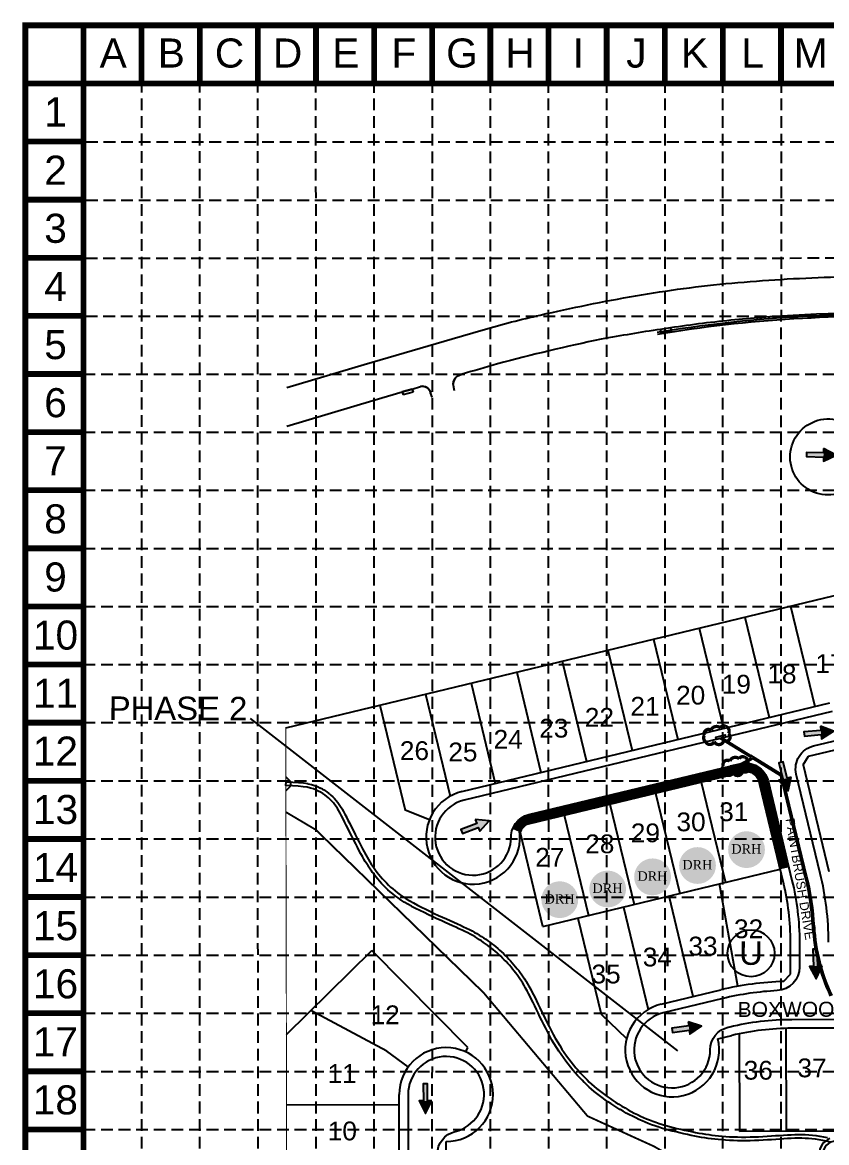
# Model space of a CAD drawing. Header units: feet. Extents: x 9681 to 12164, y 9191 to 13159.
# Drawn here: x 9681 to 10538, y 11966 to 13159 of the extents above; entities that cross this region are included whole.
import ezdxf
from ezdxf.enums import TextEntityAlignment as Align

# ---------------------------------------------------------------- set-up
doc = ezdxf.new("R2010")
doc.units = ezdxf.units.FT
doc.header["$MEASUREMENT"] = 0
for name, pattern in [('CENTER2', [1.125, 0.75, -0.125, 0.125, -0.125]), ('DASHED', [0.75, 0.5, -0.25]), ('HIDDEN2', [0.1875, 0.125, -0.0625])]:
    doc.linetypes.add(name, pattern=pattern)
for name, color, linetype in [('2BLOCKNO', 15, 'Continuous'), ('2LOT', 15, 'Continuous'), ('2LOTNO', 15, 'Continuous'), ('2PHASELINE', 15, 'Continuous'), ('2PVMT', 15, 'Continuous'), ('2ROW', 15, 'Continuous'), ('2SD', 15, 'Continuous'), ('2SD-INLET', 15, 'Continuous'), ('2STNM', 15, 'Continuous'), ('ARROW', 7, 'Continuous'), ('BASE', 7, 'Continuous'), ('CL CREEK-REALIGN', 5, 'CENTER2'), ('CREEKCONT-MJR', 2, 'Continuous'), ('CREEKCONT-MNR', 3, 'Continuous'), ('DRH LOTS', 1, 'Continuous'), ('EROSION BLANKET', 84, 'Continuous'), ('EX-TxDOT-SD', 15, 'HIDDEN2'), ('GRID', 254, 'DASHED'), ('LEGEND', 7, 'Continuous'), ('LND-WALK', 2, 'Continuous'), ('PHASES', 7, 'Continuous'), ('XCONC', 15, 'Continuous')]:
    doc.layers.add(name, color=color, linetype=linetype)
doc.styles.add('DRHorton', font='dutcheb.ttf')
doc.styles.get("Standard").update_dxf_attribs({"font": 'ARIAL.TTF'})

# ---------------------------------------------------------------- blocks, each defined once
blk = doc.blocks.new('arrow')
blk.add_lwpolyline([(-67, -25.4), (-59.3, -25.4), (-59.6, -56.1), (-51.9, -56.2), (-51.6, -25.5), (-44, -25.5), (-55.3, -2.4), (-67, -25.4)], close=True)
at = {"color": 254}
for points in [[(-44, -25.5), (-67, -25.4), (-55.3, -2.4), (-67, -25.4)], [(-59.6, -56.1), (-51.9, -56.2), (-59.3, -25.4), (-51.6, -25.5)]]:
    blk.add_solid(points, dxfattribs=at)

msp = doc.modelspace()

# ---------------------------------------------------------------- hatches: boundary and pattern name
h = msp.add_hatch(color=1)
h.paths.add_polyline_path([(10472.1, 12277.9, 1), (10432.9, 12277.9, 1)])
h.paths.add_polyline_path([(10434.8, 12269.8), (10469.8, 12269.8), (10469.8, 12287.2), (10434.8, 12287.2)], flags=24)
h = msp.add_hatch(color=1)
h.paths.add_polyline_path([(10419.9, 12261, 1), (10380.7, 12261, 1)])
h.paths.add_polyline_path([(10382.6, 12252.9), (10417.6, 12252.9), (10417.6, 12270.3), (10382.6, 12270.3)], flags=24)
h = msp.add_hatch(color=1)
h.paths.add_polyline_path([(10372.1, 12248.9, 1), (10332.8, 12248.9, 1)])
h.paths.add_polyline_path([(10334.8, 12240.9), (10369.8, 12240.9), (10369.8, 12258.2), (10334.8, 12258.2)], flags=24)
h = msp.add_hatch(color=1)
h.paths.add_polyline_path([(10324.2, 12236, 1), (10285, 12236, 1)])
h.paths.add_polyline_path([(10286.9, 12227.9), (10322, 12227.9), (10322, 12245.3), (10286.9, 12245.3)], flags=24)
h = msp.add_hatch(color=1)
h.paths.add_polyline_path([(10273.2, 12224.6, 1), (10234, 12224.6, 1)])
h.paths.add_polyline_path([(10235.9, 12216.5), (10271, 12216.5), (10271, 12233.9), (10235.9, 12233.9)], flags=24)

# ---------------------------------------------------------------- linework, layer by layer
at = {"layer": '2BLOCKNO', "color": 7, "linetype": 'Continuous'}
msp.add_circle((10457.3, 12167.5), 25, dxfattribs=at)
at = {"layer": '2LOT', "color": 7, "linetype": 'Continuous'}
for p, q in [((9961.7, 12407.6), (10565.5, 12553.4)), ((10499.3, 12537.4), (10525.1, 12430.5)), ((10450.7, 12525.7), (10476.5, 12418.7)), ((10402.1, 12513.9), (10427.9, 12407)), ((10353.5, 12502.2), (10379.3, 12395.3)), ((10304.9, 12490.5), (10330.7, 12383.5)), ((10256.3, 12478.7), (10282.1, 12371.8)), ((10207.7, 12467), (10233.5, 12360.1)), ((10159.1, 12455.3), (10184.9, 12348.3)), ((10110.5, 12443.5), (10136.7, 12334.8)), ((10061.9, 12431.7), (10088.9, 12319.9)), ((10404.2, 12349.8), (10430, 12242.9)), ((10355.6, 12338.1), (10381.4, 12231.2)), ((10114.7, 12309.6), (10088.9, 12319.9)), ((10307, 12326.4), (10332.8, 12219.4)), ((10258.4, 12314.6), (10284.2, 12207.7)), ((10235.6, 12196), (10209.8, 12302.9)), ((10235.6, 12196), (10488.3, 12257)), ((10443.4, 12132.4), (10423.7, 12241.4)), ((10395.8, 12121.5), (10370, 12228.4)), ((10321.4, 12216.7), (10347.7, 12107.6)), ((10272.8, 12205), (10297.5, 12102.7)), ((9962.4, 12080.8), (10053.4, 12170.6)), ((10155.5, 12067.2), (10053.4, 12170.6)), ((10069.4, 12063.1), (9988.4, 12106.4)), ((10297.5, 12102.7), (10324.7, 12076.6)), ((10444.6, 12081.7), (10444.9, 11977.5)), ((10494.9, 11977.6), (10494.6, 12087.6)), ((10153.4, 12062.5), (10155.5, 12067.2)), ((10092.2, 12046.5), (10069.4, 12063.1)), ((10082.6, 12006), (9962.6, 12005.8)), ((10754.5, 11978.3), (10444.9, 11977.5))]:
    msp.add_line(p, q, dxfattribs=at)
at = {"layer": '2PHASELINE', "color": 7, "linetype": 'Continuous', "const_width": 1, "elevation": 8, "flags": 128}
msp.add_lwpolyline([(9965, 10847.4), (9961.7, 12407.6), (10565.5, 12553.4), (10586.1, 12556.6), (10574.4, 12631.6), (10621.1, 12837.4, -0.039796), (10908.4, 12796), (11035.8, 12767.1)], format="xyb", dxfattribs=at)
at = {"layer": '2PVMT', "color": 7, "linetype": 'Continuous'}
for points in [[(10591.9, 12708.5), (10659.5, 12704.1, -0.039303), (10724.1, 12694.7), (10995.2, 12633.3), (10988.3, 12603), (10717.2, 12664.5, 0.039303), (10657.5, 12673.2), (10589.8, 12677.6, 0.229353), (10569.7, 12669.3, -2.888339), (10572.8, 12719.3, 0.230603), (10591.9, 12708.5)], [(10543.6, 12425.2), (10151.7, 12330.5, 2.057399), (10201.7, 12291.1)], [(10539.9, 12179.3, 0.058622), (10531.1, 12252.5), (10505.5, 12358.4, -0.414214), (10523.9, 12388.5), (10550.9, 12395, -0.115442)], [(10201.7, 12289.1, -0.3684), (10220.8, 12315.3), (10445.2, 12369.5, -0.414214), (10475.4, 12351.1), (10500.9, 12245.2, -0.058622), (10508.9, 12179.2), (10508.9, 12152.8, -0.400085), (10485.2, 12127.7, 0.046469), (10427.3, 12119.3), (10363.8, 12104, 2.057399), (10413.8, 12064.5, -0.345849), (10432.9, 12088.8), (10434.6, 12089.2, -0.058622), (10500.6, 12097.1), (10709.6, 12097.7)], [(10123.2, 11953.4, -0.345849), (10142.2, 11977.7, 2.057399), (10092, 12016.9), (10093.3, 11411.6, -0.414214)]]:
    msp.add_lwpolyline(points, format="xyb", dxfattribs=at)
msp.add_lwpolyline([(10591.9, 12708.5), (10659.5, 12704.1, -0.039303), (10724.1, 12694.7), (10995.2, 12633.3), (10988.3, 12603), (10717.2, 12664.5, 0.039303), (10657.5, 12673.2), (10589.8, 12677.6, 0.229353), (10569.7, 12669.3, -2.888339), (10572.8, 12719.3, 0.230603), (10591.9, 12708.5)], format="xyb", close=True, dxfattribs=at)
at = {"layer": '2ROW', "color": 7, "linetype": 'Continuous'}
for p, q in [((10149.4, 12339.8), (10541.4, 12434.4)), ((10512.9, 12368.4), (10518.4, 12377.4)), ((10518.4, 12377.4), (10553.1, 12385.8)), ((10512.9, 12368.4), (10540.3, 12254.7)), ((10209.8, 12302.9), (10455.2, 12362.2)), ((10455.2, 12362.2), (10464.3, 12356.6)), ((10464.3, 12356.6), (10491.7, 12243)), ((10499.5, 12145.1), (10499.4, 12179.2)), ((10492, 12137.5), (10499.5, 12145.1)), ((10361.6, 12113.2), (10425.1, 12128.6)), ((10421.9, 12076.4), (10436.8, 12080)), ((10709.7, 12088.2), (10500.6, 12087.6)), ((10083.8, 11403.5), (10082.5, 12016.9)), ((10133.2, 11693.6), (10132.6, 11967))]:
    msp.add_line(p, q, dxfattribs=at)
for centre, radius, start, end in [((10161.2, 12291.2), 50, 103.5737, 13.5737), ((10224.4, 12178.5), 275, 0.154, 13.5737), ((10501.4, 11812.6), 325, 91.6525, 103.5737), ((10373.3, 12064.6), 50, 103.5737, 13.5737), ((10501.4, 11812.6), 275, 90.154, 103.5737), ((10132.5, 12017), 50, 270.1215, 180.1215)]:
    msp.add_arc(centre, radius, start, end, dxfattribs=at)
at = {"layer": '2SD', "color": 7, "linetype": 'Continuous'}
for p, q in [((10456.4, 12376.7), (10424.3, 12396.4)), ((10457.1, 12378), (10426.3, 12396.9)), ((10445.3, 12369.1), (10457.7, 12375.8)), ((10456.3, 12376.6), (10457.2, 12378.1)), ((10457.7, 12375.8), (10456.3, 12376.6)), ((10490.6, 12357.7), (10457.2, 12378.1)), ((10445.7, 12367.6), (10459.2, 12374.9)), ((10489.1, 12356.6), (10459.2, 12374.9)), ((10515.1, 12248.7), (10489.1, 12356.6)), ((10516.9, 12249.1), (10490.6, 12357.7))]:
    msp.add_line(p, q, dxfattribs=at)
for centre, radius, start, end in [((10224.4, 12178.5), 299.1, 3.3078, 13.5737), ((10224.4, 12178.5), 300.9, 3.3078, 13.5737), ((10723.5, 12207.3), 200.9, 183.3078, 205.154), ((10723.5, 12207.3), 199.1, 183.3078, 205.154)]:
    msp.add_arc(centre, radius, start, end, dxfattribs=at)
at = {"layer": '2SD-INLET', "color": 7, "linetype": 'Continuous'}
for points in [[(10420.4, 12395.4), (10419.8, 12397.9), (10429.6, 12400.2), (10430.2, 12397.8)], [(10436.1, 12364.7), (10435.5, 12367.2), (10445.2, 12369.5), (10445.8, 12367.1)]]:
    msp.add_lwpolyline(points, close=True, dxfattribs=at)
at = {"layer": 'BASE', "color": 9}
msp.add_line((9746.2, 13094.2), (12099, 13094.2), dxfattribs=at)
at = {"layer": 'BASE', "const_width": 6.19}
for points in [[(9746.2, 13156.1), (9684.3, 13156.1)], [(9746.2, 13156.1), (9746.2, 13094.2)], [(9808.1, 13156.1), (9808.1, 13094.2)], [(9870.1, 13156.1), (9870.1, 13094.2)], [(9932, 13156.1), (9932, 13094.2)], [(9993.9, 13156.1), (9993.9, 13094.2)], [(10055.8, 13156.1), (10055.8, 13094.2)], [(10117.7, 13156.1), (10117.7, 13094.2)], [(10179.6, 13156.1), (10179.6, 13094.2)], [(10241.5, 13156.1), (10241.5, 13094.2)], [(10303.5, 13156.1), (10303.5, 13094.2)], [(10365.4, 13156.1), (10365.4, 13094.2)], [(10427.3, 13156.1), (10427.3, 13094.2)], [(10489.2, 13156.1), (10489.2, 13094.2)], [(9746.2, 13094.2), (9684.3, 13094.2)], [(9746.2, 13032.3), (9684.3, 13032.3)], [(9746.2, 12970.4), (9684.3, 12970.4)], [(9746.2, 12908.5), (9684.3, 12908.5)], [(9746.2, 12846.6), (9684.3, 12846.6)], [(9746.2, 12784.6), (9684.3, 12784.6)], [(9746.2, 12722.7), (9684.3, 12722.7)], [(9746.2, 12660.8), (9684.3, 12660.8)], [(9746.2, 12598.9), (9684.3, 12598.9)], [(9746.2, 12537), (9684.3, 12537)], [(9746.2, 12475.1), (9684.3, 12475.1)], [(9746.2, 12413.2), (9684.3, 12413.2)], [(9746.2, 12351.2), (9684.3, 12351.2)], [(9746.2, 12289.3), (9684.3, 12289.3)], [(9746.2, 12227.4), (9684.3, 12227.4)], [(9746.2, 12165.5), (9684.3, 12165.5)], [(9746.2, 12103.6), (9684.3, 12103.6)], [(9746.2, 12041.7), (9684.3, 12041.7)], [(9746.2, 11979.8), (9684.3, 11979.8)]]:
    msp.add_lwpolyline(points, dxfattribs=at)
for points in [[(12160.9, 9193.6), (12160.9, 13156.1), (9684.3, 13156.1), (9684.3, 9193.6)], [(12099, 9255.5), (12099, 13094.2), (9746.2, 13094.2), (9746.2, 9255.5)]]:
    msp.add_lwpolyline(points, close=True, dxfattribs=at)
at = {"layer": 'CL CREEK-REALIGN', "color": 5, "linetype": 'Continuous', "lineweight": 30, "const_width": 2}
msp.add_lwpolyline([(11909.4, 11589), (11854.7, 11604.7), (11688.5, 11571.7), (11650.2, 11570.1), (11556.2, 11535.8), (11551.5, 11535.7), (11432.5, 11519.6), (11073.9, 11514.4), (10978, 11522.3), (10943.8, 11543.4), (10913.9, 11563), (10884.3, 11581.6), (10759.6, 11679.1), (10683.6, 11743.6), (10623.8, 11836.1), (10416.8, 11925.3), (10354.1, 11961.7), (10283.2, 11994), (10172.4, 12125.5), (9993.8, 12299), (9961.9, 12317.9)], dxfattribs=at)
at = {"layer": 'CREEKCONT-MJR', "color": 5, "linetype": 'Continuous'}
msp.add_arc((10547.3, 11953.8, 790), 17.4, 111.0029, 180.3684, dxfattribs=at)
at = {"layer": 'CREEKCONT-MNR', "color": 5, "linetype": 'Continuous'}
msp.add_arc((10547.4, 11953.7, 789), 13.5, 0.2612, 180.2612, dxfattribs=at)
at = {"layer": 'EROSION BLANKET', "const_width": 10}
msp.add_lwpolyline([(10493.2, 12258.1), (10485.6, 12292.1), (10472.5, 12343), (10469.8, 12352.7), (10465.1, 12359.8), (10459.7, 12363.8), (10450.2, 12365.7), (10444.1, 12364.6), (10270.9, 12322.3), (10226.4, 12311.7), (10218.8, 12309.5), (10214.4, 12307.3), (10210.1, 12302.9), (10207.9, 12297.9)], dxfattribs=at)
at = {"layer": 'EX-TxDOT-SD', "color": 7, "linetype": 'Continuous'}
for radius, start in [(1430, 87.6533), (1428, 87.6521)]:
    msp.add_arc((10590.8, 11418), radius, start, 99.4012, dxfattribs=at)
at = {"layer": 'GRID', "color": 253, "linetype": 'DASHED', "ltscale": 25}
for p, q in [((9808.7, 9503.2), (9808.4, 13091.9)), ((9870.9, 9503.2), (9870.1, 13091.9)), ((10056.2, 9503.1), (10055.9, 13092.1)), ((10117.7, 9503.1), (10117.9, 13092)), ((10242.3, 9503.1), (10241.6, 13091.8)), ((9932.6, 9503.2), (9932, 13091.7)), ((9994.9, 9503.2), (9993.9, 13091.6)), ((10180.1, 9503.1), (10179.8, 13091.7)), ((10303.7, 9503.1), (10303.7, 13091.8)), ((10365.8, 9503.1), (10365.7, 13091.7)), ((10427.3, 9503.1), (10427.4, 13091.7)), ((10489.2, 9503.1), (10489.6, 13091.6)), ((9749, 13031.9), (12098, 13032.2)), ((9749, 12969.8), (12098, 12970.3)), ((9748.6, 12908.1), (12099, 12908.5)), ((9748.6, 12846.2), (12099, 12846.6)), ((9746.2, 12784.6), (12099, 12784.6)), ((9746.2, 12722.7), (12099, 12722.7)), ((9746.2, 12660.8), (12099, 12660.8)), ((9746.2, 12598.9), (12099, 12598.9)), ((9746.2, 12537), (12099, 12537)), ((9746.2, 12475.1), (12099, 12475.1)), ((9746.2, 12413.2), (12099, 12413.2)), ((9746.2, 12351.2), (12099, 12351.2)), ((9746.2, 12289.3), (12099, 12289.3)), ((9746.2, 12227.4), (12099, 12227.4)), ((9746.2, 12165.5), (12099, 12165.5)), ((9746.2, 12103.6), (12099, 12103.6)), ((9746.2, 12041.7), (12099, 12041.7)), ((9746.2, 11979.8), (12099, 11979.8))]:
    msp.add_line(p, q, dxfattribs=at)
at = {"layer": 'LEGEND', "color": 170, "ltscale": 100, "const_width": 3.48}
for points in [[(10414.7, 12405.1, 0.520567), (10414.7, 12405.1, 0.765195), (10407.7, 12399.8, 0.417879), (10409, 12392.8, 0.6649), (10418.1, 12393.1, 0.744833), (10428.2, 12394.1, 0.975642), (10433.2, 12401.6, 0.520567), (10430.3, 12409.1, 0.520567), (10424.7, 12407.5, 0.540264), (10414.7, 12405.1)], [(10434.8, 12372.2, 0.520567), (10434.8, 12372.2, 0.765195), (10427.8, 12366.9, 0.417879), (10429.1, 12359.8, 0.6649), (10438.2, 12360.1, 0.744833), (10448.3, 12361.1, 0.975642), (10453.3, 12368.7, 0.520567), (10450.4, 12376.2, 0.520567), (10444.8, 12374.6, 0.540264), (10434.8, 12372.2)]]:
    msp.add_lwpolyline(points, format="xyb", close=True, dxfattribs=at)
at = {"layer": 'LND-WALK', "color": 7, "linetype": 'Continuous'}
msp.add_lwpolyline([(9961.9, 12355.6), (9966.9, 12350.6), (9966.9, 12345.6), (9961.9, 12340.6)], dxfattribs=at)
msp.add_lwpolyline([(10541.7, 11966.3), (10537.7, 11967.2), (10533.8, 11968.1), (10529.8, 11968.8), (10525.9, 11969.4), (10522.2, 11969.8), (10518.5, 11970.1), (10514.9, 11970.3), (10511.3, 11970.4), (10507.6, 11970.5), (10503.9, 11970.4), (10500.1, 11970.2), (10496.2, 11970), (10492.2, 11969.8), (10488, 11969.5), (10483.7, 11969.2), (10479.2, 11968.9, -0.000845), (10479.2, 11968.9), (10474.7, 11968.6, -0.001582), (10474.7, 11968.6), (10470.2, 11968.3, -0.002315), (10470.2, 11968.3), (10465.6, 11968.1, -0.003065), (10465.6, 11968.1), (10461, 11967.9, -0.003681), (10461, 11967.9), (10456.4, 11967.8, -0.003669), (10456.4, 11967.8), (10451.8, 11967.7, -0.003534), (10451.8, 11967.7), (10447.3, 11967.7, -0.003445), (10447.3, 11967.7), (10442.8, 11967.8, -0.0034), (10442.8, 11967.8), (10438.5, 11968, -0.003403), (10438.5, 11968), (10434.2, 11968.2, -0.003457), (10434.2, 11968.2), (10430.1, 11968.4, -0.003573), (10430.1, 11968.4), (10426.2, 11968.7, -0.003761), (10426.2, 11968.7), (10422.4, 11969, -0.003962), (10422.4, 11969), (10418.7, 11969.4, -0.004055), (10418.7, 11969.4), (10415.2, 11969.8, -0.00401), (10415.1, 11969.8), (10411.7, 11970.3, -0.00382), (10411.6, 11970.3), (10408.2, 11970.8, -0.003495), (10408.2, 11970.8), (10404.7, 11971.4, -0.003059), (10404.6, 11971.4), (10401.1, 11972.1, -0.002549), (10401.1, 11972.1), (10397.4, 11972.8, -0.002101), (10397.4, 11972.8), (10393.6, 11973.5, -0.002056), (10393.6, 11973.5), (10389.6, 11974.4, -0.002155), (10389.6, 11974.4), (10385.6, 11975.2, -0.002305), (10385.6, 11975.2), (10381.6, 11976.1, -0.002509), (10381.6, 11976.1), (10377.5, 11977.1, -0.002778), (10377.5, 11977.1), (10373.5, 11978.1, -0.003124), (10373.4, 11978.1), (10369.5, 11979.1, -0.00357), (10369.5, 11979.2), (10365.6, 11980.2, -0.004093), (10365.6, 11980.2), (10361.9, 11981.3, -0.004482), (10361.8, 11981.3), (10358.3, 11982.5, -0.004777), (10358.2, 11982.5), (10354.7, 11983.6, -0.005002), (10354.7, 11983.7), (10351.3, 11984.9, -0.005142), (10351.2, 11984.9), (10347.9, 11986.2, -0.005189), (10347.8, 11986.2), (10344.5, 11987.5, -0.005136), (10344.5, 11987.6), (10341.2, 11989, -0.004988), (10341.2, 11989), (10337.9, 11990.5, -0.004758), (10337.8, 11990.5), (10334.5, 11992.1, -0.004526), (10334.5, 11992.1), (10331.1, 11993.8, -0.00434), (10331.1, 11993.8), (10327.8, 11995.5, -0.004195), (10327.7, 11995.5), (10324.4, 11997.3, -0.004089), (10324.4, 11997.3), (10321.1, 11999.2, -0.004017), (10321, 11999.2), (10317.8, 12001.2, -0.00398), (10317.7, 12001.2), (10314.5, 12003.1, -0.003976), (10314.4, 12003.2), (10311.2, 12005.2, -0.004005), (10311.2, 12005.2), (10308, 12007.3, -0.004058), (10308, 12007.3), (10304.9, 12009.4, -0.004127), (10304.9, 12009.4), (10301.8, 12011.5, -0.004209), (10301.8, 12011.5), (10298.8, 12013.7, -0.004307), (10298.8, 12013.7), (10295.9, 12015.9, -0.00442), (10295.9, 12015.9), (10293, 12018.1, -0.004551), (10293, 12018.2), (10290.2, 12020.4, -0.004701), (10290.2, 12020.4), (10287.5, 12022.7, -0.004895), (10287.5, 12022.7), (10284.9, 12025, -0.005167), (10284.8, 12025), (10282.3, 12027.3, -0.005376), (10282.3, 12027.4), (10279.8, 12029.7, -0.005482), (10279.7, 12029.8), (10277.3, 12032.2, -0.005481), (10277.3, 12032.2), (10274.8, 12034.7, -0.005377), (10274.8, 12034.8), (10272.4, 12037.4, -0.00518), (10272.4, 12037.4), (10270, 12040.1, -0.004904), (10269.9, 12040.2), (10267.5, 12043, -0.004636), (10267.5, 12043.1), (10265, 12046.1, -0.004623), (10265, 12046.1), (10262.5, 12049.2, -0.0047), (10262.5, 12049.3), (10260, 12052.5, -0.0048), (10260, 12052.6), (10257.5, 12056, -0.004922), (10257.5, 12056), (10255, 12059.6, -0.005065), (10255, 12059.6), (10252.5, 12063.3, -0.005228), (10252.5, 12063.3), (10250.1, 12067.1, -0.005409), (10250.1, 12067.1), (10247.7, 12071, -0.005421), (10247.7, 12071.1), (10245.3, 12075.1, -0.004736), (10245.3, 12075.1), (10243.1, 12079.2, -0.003959), (10243, 12079.2), (10240.8, 12083.4, -0.003258), (10240.8, 12083.4), (10238.7, 12087.6, -0.002609), (10238.6, 12087.6), (10236.6, 12091.7, -0.001991), (10236.5, 12091.7), (10234.5, 12095.9, -0.001384), (10234.5, 12095.9), (10232.5, 12099.9, -0.000766), (10232.5, 12099.9), (10230.6, 12103.9), (10228.8, 12107.7), (10227, 12111.4), (10225.3, 12114.9), (10223.6, 12118.3), (10221.9, 12121.6), (10220.3, 12124.7), (10218.8, 12127.6), (10217.2, 12130.4), (10215.7, 12133.1), (10214.2, 12135.5), (10212.7, 12137.9), (10211.2, 12140.2), (10209.7, 12142.4), (10208.2, 12144.5), (10206.6, 12146.6), (10205, 12148.6), (10203.4, 12150.7), (10201.7, 12152.7), (10200, 12154.7), (10198.2, 12156.7), (10196.4, 12158.6), (10194.5, 12160.5), (10192.7, 12162.4), (10190.7, 12164.3), (10188.8, 12166.1), (10186.9, 12167.8), (10184.9, 12169.6), (10182.9, 12171.2), (10180.8, 12172.9), (10178.8, 12174.5), (10176.7, 12176.1), (10174.6, 12177.6), (10172.4, 12179.1), (10170.3, 12180.6), (10168, 12182), (10165.7, 12183.5), (10163.4, 12184.9), (10160.9, 12186.3), (10158.2, 12187.8), (10155.5, 12189.2), (10152.6, 12190.7), (10149.5, 12192.1), (10146.2, 12193.7), (10142.8, 12195.2), (10139.2, 12196.9), (10135.4, 12198.6), (10131.4, 12200.4, -0.000358), (10131.4, 12200.4), (10127.2, 12202.3, -0.000766), (10127.2, 12202.3), (10122.8, 12204.3, -0.001202), (10122.8, 12204.3), (10118.2, 12206.4, -0.001657), (10118.2, 12206.4), (10113.6, 12208.5, -0.002152), (10113.6, 12208.6), (10109, 12210.8, -0.002723), (10109, 12210.8), (10104.5, 12213, -0.003415), (10104.4, 12213), (10100, 12215.3, -0.004291), (10100, 12215.3), (10095.8, 12217.5, -0.005446), (10095.7, 12217.6), (10091.7, 12219.8, -0.006797), (10091.7, 12219.8), (10088, 12222, -0.007536), (10088, 12222), (10084.6, 12224.2, -0.007993), (10084.5, 12224.2), (10081.4, 12226.4, -0.008317), (10081.3, 12226.4), (10078.4, 12228.6, -0.008458), (10078.4, 12228.6), (10075.7, 12230.7, -0.008371), (10075.6, 12230.8), (10073.1, 12232.9, -0.008027), (10073, 12233), (10070.6, 12235.1, -0.007417), (10070.6, 12235.2), (10068.3, 12237.4, -0.00667), (10068.2, 12237.4), (10066, 12239.6, -0.006247), (10066, 12239.7), (10063.8, 12241.9, -0.005947), (10063.8, 12242), (10061.7, 12244.3, -0.00567), (10061.7, 12244.3), (10059.7, 12246.6, -0.005416), (10059.7, 12246.6), (10057.8, 12248.9, -0.005183), (10057.8, 12249), (10056, 12251.3, -0.004972), (10056, 12251.3), (10054.2, 12253.6, -0.004783), (10054.2, 12253.6), (10052.6, 12255.9, -0.004726), (10052.5, 12255.9), (10051, 12258.1, -0.005029), (10050.9, 12258.2), (10049.4, 12260.4, -0.005184), (10049.4, 12260.5), (10047.9, 12262.8, -0.005051), (10047.9, 12262.8), (10046.4, 12265.2, -0.004666), (10046.4, 12265.3), (10044.9, 12267.8, -0.004102), (10044.9, 12267.8), (10043.4, 12270.6, -0.003444), (10043.3, 12270.6), (10041.7, 12273.6, -0.002769), (10041.7, 12273.6), (10040, 12276.8, -0.00211), (10040, 12276.8), (10038.1, 12280.4, -0.001499), (10038.1, 12280.4), (10036.2, 12284.1, -0.001046), (10036.2, 12284.2), (10034.2, 12288.1, -0.000703), (10034.2, 12288.1), (10032.2, 12292.1, -0.00042), (10032.2, 12292.1), (10030.1, 12296.1), (10028.2, 12300.1), (10026.2, 12303.9), (10024.4, 12307.5), (10022.7, 12310.8), (10021.2, 12313.9), (10019.7, 12316.7), (10018.2, 12319.2), (10016.8, 12321.6), (10015.4, 12323.8), (10013.9, 12325.8), (10012.4, 12327.8), (10010.8, 12329.6), (10009, 12331.4), (10007.2, 12333.1), (10005.3, 12334.7), (10003.2, 12336.2), (10001.1, 12337.7), (9998.8, 12339), (9996.4, 12340.3), (9993.9, 12341.5), (9991.1, 12342.6), (9988, 12343.5), (9984.4, 12344.3), (9980.1, 12345), (9975, 12345.5), (9968.9, 12345.9), (9961.9, 12346.1), (9962, 12350.1), (9969.1, 12349.9, -0.008799), (9969.2, 12349.9), (9975.3, 12349.5, -0.011007), (9975.3, 12349.5), (9980.5, 12349, -0.013524), (9980.6, 12349), (9985.1, 12348.3, -0.016061), (9985.2, 12348.2), (9989, 12347.4, -0.018015), (9989.1, 12347.3), (9992.4, 12346.4, -0.018488), (9992.5, 12346.3), (9995.4, 12345.2, -0.016627), (9995.5, 12345.1), (9998.1, 12343.9, -0.013245), (9998.2, 12343.9), (10000.7, 12342.6, -0.012623), (10000.8, 12342.5), (10003.2, 12341.1, -0.012872), (10003.3, 12341), (10005.5, 12339.5, -0.013056), (10005.6, 12339.5), (10007.7, 12337.9, -0.013168), (10007.8, 12337.8), (10009.8, 12336.1, -0.013205), (10009.9, 12336.1), (10011.8, 12334.3, -0.013166), (10011.9, 12334.2), (10013.7, 12332.4, -0.013051), (10013.7, 12332.3), (10015.4, 12330.4, -0.012796), (10015.5, 12330.3), (10017.1, 12328.3, -0.011987), (10017.1, 12328.2), (10018.7, 12326.1, -0.010601), (10018.7, 12326), (10020.2, 12323.7, -0.008862), (10020.2, 12323.7), (10021.7, 12321.3, -0.00698), (10021.7, 12321.2), (10023.2, 12318.6, -0.005135), (10023.2, 12318.6), (10024.7, 12315.7, -0.003451), (10024.7, 12315.7), (10026.3, 12312.7, -0.001996), (10026.3, 12312.6), (10028, 12309.3, -0.000895), (10028, 12309.3), (10029.8, 12305.7, -0.000402), (10029.8, 12305.7), (10031.7, 12301.9), (10033.7, 12297.9), (10035.7, 12293.9), (10037.8, 12289.9), (10039.8, 12286), (10041.7, 12282.2), (10043.5, 12278.7), (10045.2, 12275.5), (10046.9, 12272.5), (10048.4, 12269.8), (10049.9, 12267.3), (10051.3, 12264.9), (10052.8, 12262.6), (10054.3, 12260.4), (10055.8, 12258.2), (10057.4, 12256), (10059.1, 12253.7), (10060.9, 12251.5), (10062.8, 12249.2), (10064.7, 12246.9), (10066.8, 12244.7), (10068.9, 12242.4), (10071, 12240.2), (10073.3, 12238.1), (10075.7, 12236), (10078.2, 12233.9), (10080.8, 12231.8), (10083.7, 12229.7), (10086.8, 12227.6), (10090.1, 12225.4), (10093.7, 12223.3), (10097.7, 12221.1), (10101.9, 12218.8), (10106.2, 12216.6), (10110.8, 12214.4), (10115.3, 12212.2), (10119.9, 12210), (10124.4, 12207.9), (10128.8, 12205.9), (10133, 12204.1), (10137, 12202.3), (10140.8, 12200.5, -0.00062), (10140.8, 12200.5), (10144.5, 12198.9, -0.001221), (10144.5, 12198.9), (10147.9, 12197.3, -0.001907), (10147.9, 12197.3), (10151.2, 12195.8, -0.002681), (10151.2, 12195.8), (10154.3, 12194.3, -0.003549), (10154.3, 12194.2), (10157.3, 12192.8, -0.004381), (10157.3, 12192.8), (10160.1, 12191.3, -0.004729), (10160.1, 12191.3), (10162.8, 12189.8, -0.004893), (10162.8, 12189.8), (10165.4, 12188.4, -0.004981), (10165.4, 12188.4), (10167.8, 12186.9, -0.004978), (10167.8, 12186.9), (10170.2, 12185.4, -0.004874), (10170.2, 12185.4), (10172.5, 12183.9, -0.004664), (10172.5, 12183.9), (10174.7, 12182.4, -0.004351), (10174.7, 12182.4), (10176.9, 12180.9, -0.004038), (10176.9, 12180.9), (10179.1, 12179.3, -0.004048), (10179.1, 12179.3), (10181.2, 12177.7, -0.004145), (10181.2, 12177.7), (10183.3, 12176, -0.004239), (10183.3, 12176), (10185.4, 12174.3, -0.004329), (10185.4, 12174.3), (10187.5, 12172.6, -0.004415), (10187.5, 12172.6), (10189.5, 12170.8, -0.004497), (10189.5, 12170.8), (10191.5, 12169, -0.004573), (10191.5, 12169), (10193.5, 12167.2, -0.004611), (10193.5, 12167.2), (10195.4, 12165.3, -0.004517), (10195.5, 12165.3), (10197.4, 12163.3, -0.004408), (10197.4, 12163.3), (10199.3, 12161.4, -0.004318), (10199.3, 12161.3), (10201.1, 12159.4, -0.004247), (10201.1, 12159.3), (10202.9, 12157.3, -0.004194), (10203, 12157.3), (10204.7, 12155.3, -0.00416), (10204.7, 12155.3), (10206.5, 12153.2, -0.004144), (10206.5, 12153.2), (10208.1, 12151.1, -0.004227), (10208.2, 12151.1), (10209.8, 12149, -0.00461), (10209.8, 12149), (10211.4, 12146.9, -0.004975), (10211.4, 12146.9), (10213, 12144.7, -0.00522), (10213, 12144.7), (10214.5, 12142.4, -0.005338), (10214.6, 12142.4), (10216.1, 12140.1, -0.005334), (10216.1, 12140.1), (10217.6, 12137.7, -0.005218), (10217.7, 12137.6), (10219.2, 12135.1, -0.005009), (10219.2, 12135.1), (10220.7, 12132.4, -0.004624), (10220.7, 12132.4), (10222.3, 12129.5, -0.003837), (10222.3, 12129.5), (10223.9, 12126.5, -0.003048), (10223.9, 12126.5), (10225.5, 12123.4, -0.002354), (10225.5, 12123.4), (10227.2, 12120.1, -0.001742), (10227.2, 12120.1), (10228.8, 12116.7, -0.001198), (10228.8, 12116.7), (10230.6, 12113.1, -0.000713), (10230.6, 12113.1), (10232.4, 12109.4, -0.000278), (10232.4, 12109.4), (10234.2, 12105.6), (10236.1, 12101.7), (10238.1, 12097.6), (10240.1, 12093.5), (10242.2, 12089.4), (10244.4, 12085.2), (10246.6, 12081.1), (10248.8, 12077.1), (10251.1, 12073.1), (10253.5, 12069.2), (10255.9, 12065.5), (10258.3, 12061.8), (10260.7, 12058.3), (10263.2, 12054.9), (10265.7, 12051.7), (10268.1, 12048.6), (10270.6, 12045.6), (10273, 12042.8), (10275.4, 12040.1), (10277.7, 12037.5), (10280.1, 12035), (10282.6, 12032.6), (10285, 12030.3), (10287.5, 12028), (10290.1, 12025.7), (10292.8, 12023.5), (10295.5, 12021.3), (10298.3, 12019.1), (10301.2, 12016.9), (10304.1, 12014.8), (10307.2, 12012.7), (10310.2, 12010.6), (10313.4, 12008.6), (10316.6, 12006.6), (10319.8, 12004.6), (10323.1, 12002.7), (10326.3, 12000.8), (10329.6, 11999), (10332.9, 11997.3), (10336.2, 11995.7), (10339.5, 11994.1), (10342.8, 11992.6), (10346.1, 11991.2), (10349.3, 11989.9), (10352.6, 11988.6), (10356, 11987.4), (10359.5, 11986.3), (10363, 11985.2), (10366.7, 11984.1), (10370.5, 11983), (10374.4, 11982), (10378.4, 11981), (10382.5, 11980), (10386.5, 11979.1), (10390.5, 11978.3), (10394.4, 11977.5), (10398.2, 11976.7), (10401.8, 11976), (10405.3, 11975.4), (10408.8, 11974.8), (10412.2, 11974.3), (10415.7, 11973.8), (10419.2, 11973.4), (10422.8, 11973), (10426.5, 11972.7), (10430.4, 11972.4), (10434.4, 11972.1), (10438.6, 11972), (10442.9, 11971.8), (10447.3, 11971.7), (10451.8, 11971.7), (10456.3, 11971.8), (10460.9, 11971.9), (10465.4, 11972.1), (10470, 11972.3), (10474.5, 11972.6), (10479, 11972.9), (10483.4, 11973.2), (10487.7, 11973.5, -0.000723), (10487.7, 11973.5), (10491.9, 11973.8, -0.00161), (10491.9, 11973.8), (10496, 11974, -0.002594), (10496, 11974), (10500, 11974.2, -0.003604), (10500, 11974.2), (10503.8, 11974.4, -0.004599), (10503.8, 11974.4), (10507.6, 11974.5, -0.005534), (10507.6, 11974.5), (10511.3, 11974.4, -0.00635), (10511.4, 11974.4), (10515, 11974.3, -0.006991), (10515.1, 11974.3), (10518.8, 11974.1, -0.007417), (10518.8, 11974.1), (10522.6, 11973.8, -0.007612), (10522.6, 11973.8), (10526.4, 11973.3, -0.007579), (10526.5, 11973.3), (10530.4, 11972.7, -0.007518), (10530.5, 11972.7), (10534.5, 11972, -0.00767), (10534.6, 11972), (10538.6, 11971.1, -0.008051)], format="xyb", dxfattribs=at)
at = {"layer": 'PHASES', "color": 7}
msp.add_lwpolyline([(9923.9, 12417.8), (10378.8, 12063.7)], dxfattribs=at)
at = {"layer": 'XCONC', "color": 7, "linetype": 'Continuous'}
for p, q in [((10371.4, 12833.8), (10360.8, 12832.2)), ((10360.8, 12832.2), (10361.4, 12828.6)), ((10372.1, 12830.2), (10361.4, 12828.6)), ((10371.4, 12833.8), (10372.1, 12830.2))]:
    msp.add_line(p, q, dxfattribs=at)
for points in [[(9962.7, 12770.3), (10045.4, 12794.6), (10138.8, 12822.2), (10172, 12831.8, -0.014199), (10232.7, 12847.5, -0.012969), (10334.1, 12867.9, -0.020684), (10436.8, 12881.5, -0.01467), (10541.8, 12887.9, -0.019173), (10642.6, 12887.2, -0.013624), (10745.8, 12879.7, -0.017087), (10824.1, 12869.2, -0.01267), (10933.4, 12847.8)], [(11227.9, 12740.7), (11133.2, 12762.2), (11035.9, 12784.2), (10945.4, 12804.7), (10934.6, 12807.1), (10923.9, 12809.5), (10919.3, 12810.5, 0.031825), (10739.9, 12840.9, 0.010662), (10661, 12847.5, 0.030525), (10655.2, 12847.5, -0.049869), (10649.3, 12847.7, 0.044273), (10639.1, 12848.3, 0.033586), (10440.1, 12842.3, 0.012803), (10371.4, 12833.8), (10360.8, 12832.2, 0.007467), (10297.8, 12821.7, 0.015277), (10187.2, 12795.3, 0.007039), (10149.5, 12784.3, 0.351113), (10140, 12774.3, 2.018452)], [(10141.6, 12766.8), (10140, 12774.3, -0.351113), (10149.5, 12784.3, -0.036812)], [(9962.7, 12729.2), (10054.6, 12756.4), (10085.8, 12765.6), (10096.3, 12768.6), (10105.4, 12771.3, -0.423501), (10115.9, 12764.7)], [(10117.6, 12759.8), (10115.9, 12764.7, 0.423501), (10105.4, 12771.3, 0.598399)]]:
    msp.add_lwpolyline(points, format="xyb", dxfattribs=at)
for points in [[(10096.3, 12768.6), (10085.8, 12765.6)], [(10085.8, 12765.6), (10086.7, 12762.4)], [(10097.3, 12765.4), (10086.7, 12762.4)], [(10096.3, 12768.6), (10097.3, 12765.4)]]:
    msp.add_lwpolyline(points, dxfattribs=at)

# ---------------------------------------------------------------- block references
at = {"layer": 'ARROW', "zscale": 0.5866666666666667}
for p, xscale, yscale, rotation in [((10548.9, 12665.7), 0.5866666666649094, 0.5866666666629522, 269.0824789818718), ((10549.8, 12371.8), 0.5866666666646644, 0.5866666666624997, 275.4820045118615), ((10465.8, 12330.9), 0.5866666666648511, 0.5866666666626319, 194.5880504552493), ((10191.8, 12279), 0.5866666666647734, 0.5866666666625205, 291.6064234887811), ((10494.5, 12137.2), 0.5866666666643983, 0.5866666666626994, 183.133120001401), ((10410.9, 12058), 0.5866666666647381, 0.5866666666624596, 278.6304936897673), ((10078.3, 11994.8), 0.5866666666644598, 0.5866666666622475, 180.9228882860041)]:
    msp.add_blockref('arrow', p, dxfattribs=dict(at, xscale=xscale, yscale=yscale, rotation=rotation))

# ---------------------------------------------------------------- texts
at = {"layer": '2BLOCKNO', "color": 7, "linetype": 'Continuous'}
msp.add_text('U', height=25, rotation=359.4885, dxfattribs=at).set_placement((10457.3, 12167.5), align=Align.MIDDLE)
at = {"layer": '2LOTNO', "color": 7, "linetype": 'Continuous'}
for s, p in [('17', (10541.4, 12476.1)), ('18', (10490.2, 12465)), ('19', (10441.6, 12454.2)), ('20', (10393, 12442.5)), ('21', (10344.4, 12430.8)), ('22', (10295.8, 12419)), ('23', (10247.2, 12407.3)), ('24', (10198.6, 12395.6)), ('26', (10098.8, 12383.4)), ('25', (10150.4, 12382)), ('31', (10438.9, 12318.3)), ('30', (10393.4, 12307.5)), ('29', (10344.8, 12295.8)), ('28', (10296.2, 12284.1)), ('27', (10243, 12269.9)), ('32', (10454.7, 12193.6)), ('33', (10406.1, 12175.2)), ('34', (10357.5, 12163.5)), ('35', (10302.9, 12145.4)), ('12', (10067.6, 12102.1)), ('37', (10522.3, 12045.4)), ('11', (10021.8, 12039.4)), ('36', (10465, 12042.9)), ('10', (10022, 11978.2))]:
    msp.add_text(s, height=20, dxfattribs=at).set_placement(p, align=Align.MIDDLE)
at = {"layer": '2STNM', "color": 7, "linetype": 'Continuous'}
for s, height, rotation, p in [('PAINTBRUSH DRIVE', 9.6, 279.358, (10509.4, 12246.6)), ('BOXWOOD DRIVE', 16, 0.154, (10539.9, 12107.9))]:
    msp.add_text(s, height=height, rotation=rotation, dxfattribs=at).set_placement(p, align=Align.MIDDLE)
at = {"layer": 'BASE'}
for s, height, p in [('A', 31, (9777.9, 13126.6)), ('B', 31, (9839.8, 13126.6)), ('C', 31, (9901.8, 13126.6)), ('D', 31, (9963.7, 13126.6)), ('E', 31, (10025.6, 13126.6)), ('F', 31, (10087.5, 13126.6)), ('G', 31, (10149.4, 13126.6)), ('H', 31, (10211.3, 13126.6)), ('I', 31, (10273.3, 13126.6)), ('J', 31, (10335.2, 13126.6)), ('K', 31, (10397.1, 13126.6)), ('L', 31, (10459, 13126.6)), ('M', 31, (10520.9, 13126.6)), ('1', 31, (9716.4, 13064)), ('1', 31, (9716.5, 13063.7)), ('2', 31, (9716.5, 13001.8)), ('3', 31, (9716.5, 12939.9)), ('4', 31, (9716.5, 12877.9)), ('5', 31, (9716.5, 12816)), ('6', 31, (9716.5, 12754.1)), ('7', 31, (9716.5, 12692.2)), ('8', 31, (9716.5, 12630.3)), ('9', 31, (9716.5, 12568.4)), ('10', 30.96, (9716.5, 12506.5)), ('11', 30.96, (9716.5, 12444.5)), ('12', 30.96, (9716.4, 12382.9)), ('13', 30.96, (9716.5, 12320.7)), ('14', 30.96, (9716.5, 12258.8)), ('15', 30.96, (9716.5, 12196.9)), ('16', 30.96, (9716.5, 12135)), ('17', 30.96, (9716.3, 12073.2)), ('18', 30.96, (9716.3, 12011.3))]:
    msp.add_text(s, height=height, dxfattribs=at).set_placement(p, align=Align.MIDDLE_CENTER)
at = {"layer": 'DRH LOTS', "color": 176, "style": 'DRHorton'}
for p in [(10452.3, 12273.7), (10400.1, 12256.8), (10352.3, 12244.7), (10304.4, 12231.8), (10253.4, 12220.4)]:
    msp.add_text('DRH', height=10.06, dxfattribs=at).set_placement(p, align=Align.CENTER)
at = {"layer": 'PHASES', "color": 7, "linetype": 'Continuous'}
msp.add_text('PHASE 2', height=25, rotation=359.8192, dxfattribs=at).set_placement((9847, 12428.4), align=Align.MIDDLE)

doc.saveas('drawing.dxf')
